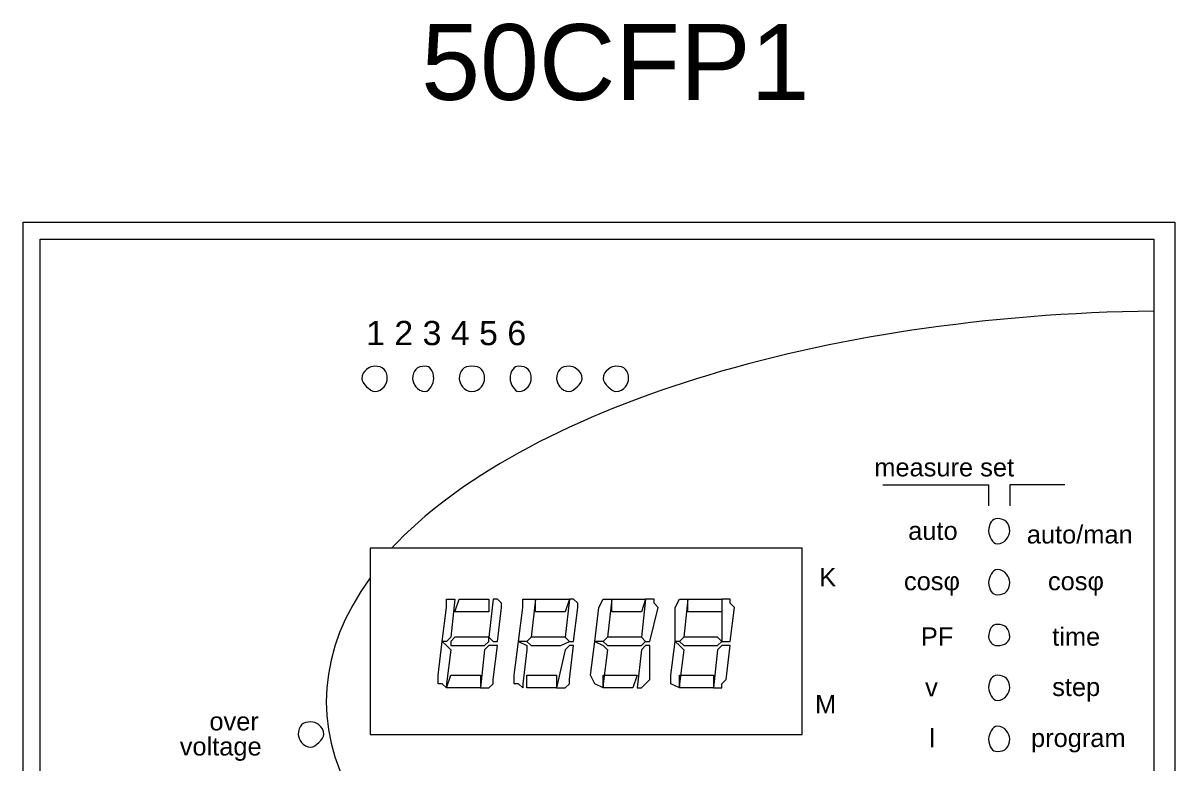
# Model space of a CAD drawing. Header units: millimetres. Extents: x 1004 to 59588, y 686 to 38112.
# Drawn here: x 16341.4 to 16501.4, y 2751.7 to 2854.6 of the extents above; entities that cross this region are included whole.
import ezdxf

# ---------------------------------------------------------------- set-up
doc = ezdxf.new("R2010")
doc.units = ezdxf.units.MM
doc.layers.add('PDF14_Geometry', color=7, linetype='Continuous')
doc.layers.add('PDF14_Text', color=7, linetype='Continuous')
doc.styles.add('PDF Arial', font='arial.ttf')

msp = doc.modelspace()

# ---------------------------------------------------------------- linework, layer by layer
at = {"layer": 'PDF14_Geometry', "lineweight": 0}
for points in [[(16341.43, 2667.52), (16341.43, 2826.93), (16501.43, 2826.93), (16501.43, 2667.52)], [(16343.79, 2669.87), (16343.79, 2824.58), (16498.49, 2824.58), (16498.49, 2669.87)], [(16389.67, 2755.75), (16449.67, 2755.75), (16449.67, 2781.64), (16389.67, 2781.64)], [(16401.43, 2774.58), (16400.84, 2769.28), (16400.26, 2768.7), (16399.67, 2768.7), (16400.26, 2773.4), (16400.26, 2774.58), (16400.84, 2774.58)], [(16401.43, 2772.81), (16402.02, 2774.58), (16406.14, 2774.58), (16406.14, 2772.81)], [(16407.32, 2774.58), (16406.73, 2774.58), (16406.14, 2769.28), (16406.73, 2768.7), (16407.32, 2768.7), (16407.9, 2773.4), (16407.9, 2773.99)], [(16412.61, 2774.58), (16412.02, 2769.28), (16411.43, 2768.7), (16410.26, 2768.7), (16410.84, 2773.4), (16410.84, 2774.58), (16411.43, 2774.58)], [(16412.61, 2772.81), (16412.61, 2774.58), (16417.32, 2774.58), (16416.73, 2772.81)], [(16417.9, 2774.58), (16417.32, 2774.58), (16416.73, 2769.28), (16417.32, 2768.7), (16417.9, 2768.7), (16418.49, 2773.4), (16418.49, 2773.99)], [(16423.2, 2774.58), (16422.61, 2769.28), (16422.02, 2768.7), (16420.84, 2768.7), (16421.43, 2773.4), (16422.02, 2774.58)], [(16423.2, 2772.81), (16423.2, 2774.58), (16427.9, 2774.58), (16427.32, 2772.81)], [(16429.08, 2774.58), (16427.9, 2774.58), (16427.32, 2769.28), (16427.9, 2768.7), (16428.49, 2768.7), (16429.67, 2773.4), (16429.08, 2773.99)], [(16433.79, 2774.58), (16433.2, 2769.28), (16432.61, 2768.7), (16432.02, 2768.7), (16432.02, 2773.4), (16432.61, 2774.58), (16433.2, 2774.58)], [(16433.79, 2772.81), (16433.79, 2774.58), (16438.49, 2774.58), (16438.49, 2772.81)], [(16439.67, 2774.58), (16438.49, 2774.58), (16438.49, 2769.28), (16438.49, 2768.7), (16439.67, 2768.7), (16440.26, 2773.4), (16439.67, 2773.99)], [(16400.26, 2762.23), (16399.67, 2762.81), (16399.08, 2762.81), (16399.08, 2763.99), (16399.67, 2768.7), (16400.26, 2768.11), (16400.84, 2767.52), (16400.26, 2762.81)], [(16406.14, 2769.28), (16401.43, 2769.28), (16400.84, 2768.7), (16400.84, 2768.11), (16405.55, 2768.11), (16406.14, 2768.7)], [(16406.14, 2762.23), (16406.73, 2762.81), (16406.73, 2763.4), (16407.32, 2768.11), (16406.14, 2768.11), (16405.55, 2767.52), (16404.96, 2762.23)], [(16410.84, 2762.23), (16410.26, 2762.81), (16409.67, 2762.81), (16409.67, 2763.99), (16410.26, 2768.7), (16411.43, 2768.11), (16411.43, 2767.52), (16410.84, 2762.81)], [(16416.73, 2769.28), (16412.02, 2769.28), (16411.43, 2768.7), (16412.02, 2768.11), (16416.14, 2768.11), (16417.32, 2768.7)], [(16416.73, 2762.23), (16417.32, 2762.81), (16417.32, 2763.4), (16417.9, 2768.11), (16417.32, 2768.11), (16416.73, 2767.52), (16415.55, 2762.23)], [(16422.02, 2762.23), (16420.84, 2762.81), (16420.26, 2763.99), (16420.84, 2768.7), (16422.02, 2768.11), (16422.61, 2767.52), (16422.02, 2762.81)], [(16427.32, 2769.28), (16422.61, 2769.28), (16422.02, 2768.7), (16422.61, 2768.11), (16427.32, 2768.11), (16427.9, 2768.7)], [(16427.32, 2762.23), (16427.9, 2762.81), (16428.49, 2763.4), (16428.49, 2768.11), (16427.9, 2768.11), (16427.32, 2767.52), (16426.73, 2762.23)], [(16432.61, 2762.23), (16431.43, 2762.81), (16431.43, 2763.99), (16432.02, 2768.7), (16432.61, 2768.11), (16433.2, 2767.52), (16432.61, 2762.81)], [(16437.9, 2769.28), (16433.2, 2769.28), (16432.61, 2768.7), (16433.2, 2768.11), (16437.9, 2768.11), (16438.49, 2768.7)], [(16438.49, 2762.23), (16438.49, 2762.81), (16439.08, 2763.4), (16439.67, 2768.11), (16438.49, 2768.11), (16437.9, 2767.52), (16437.32, 2762.23)], [(16400.26, 2762.23), (16400.84, 2763.99), (16404.96, 2763.99), (16404.96, 2762.23)], [(16411.43, 2762.23), (16411.43, 2763.99), (16415.55, 2763.99), (16415.55, 2762.23)], [(16422.02, 2762.23), (16422.02, 2763.99), (16426.73, 2763.99), (16426.14, 2762.23)], [(16432.61, 2762.23), (16432.61, 2763.99), (16437.32, 2763.99), (16437.32, 2762.23)]]:
    msp.add_lwpolyline(points, close=True, dxfattribs=at)
for points in [[(16460.84, 2790.46), (16475.55, 2790.46), (16475.55, 2787.52)], [(16486.14, 2790.46), (16478.49, 2790.46), (16478.49, 2787.52)], [(16401.43, 2774.58), (16401.43, 2774.58)], [(16406.73, 2774.58), (16406.73, 2774.58)], [(16412.61, 2774.58), (16412.61, 2774.58)], [(16417.32, 2774.58), (16417.32, 2774.58)], [(16422.02, 2774.58), (16422.02, 2774.58)], [(16423.2, 2774.58), (16423.2, 2774.58)], [(16427.9, 2774.58), (16427.9, 2774.58)], [(16433.79, 2774.58), (16433.79, 2774.58)], [(16438.49, 2774.58), (16438.49, 2774.58)], [(16400.84, 2768.7), (16400.84, 2768.7)], [(16406.14, 2768.7), (16406.14, 2768.7)], [(16411.43, 2768.7), (16411.43, 2768.7)], [(16417.32, 2768.7), (16417.32, 2768.7)], [(16422.02, 2768.7), (16422.02, 2768.7)], [(16427.9, 2768.7), (16427.9, 2768.7)], [(16432.61, 2768.7), (16432.61, 2768.7)], [(16438.49, 2768.7), (16438.49, 2768.7)], [(16420.84, 2762.81), (16420.84, 2762.81)], [(16431.43, 2762.81), (16431.43, 2762.81)]]:
    msp.add_lwpolyline(points, dxfattribs=at)
for points in [[(16498.49, 2814.58), (16452.02, 2813.99), (16410.84, 2801.05), (16392.61, 2781.64)], [(16390.26, 2806.93), (16389.67, 2806.93), (16388.49, 2806.34), (16388.49, 2805.17)], [(16392.02, 2805.17), (16392.02, 2806.34), (16391.43, 2806.93), (16390.26, 2806.93)], [(16397.32, 2806.93), (16396.14, 2806.93), (16395.55, 2806.34), (16395.55, 2805.17)], [(16398.49, 2805.17), (16398.49, 2806.34), (16397.9, 2806.93), (16397.32, 2806.93)], [(16403.79, 2806.93), (16402.61, 2806.93), (16402.02, 2806.34), (16402.02, 2805.17)], [(16405.55, 2805.17), (16405.55, 2806.34), (16404.96, 2806.93), (16403.79, 2806.93)], [(16410.26, 2806.93), (16409.67, 2806.93), (16409.08, 2806.34), (16409.08, 2805.17)], [(16412.02, 2805.17), (16412.02, 2806.34), (16411.43, 2806.93), (16410.26, 2806.93)], [(16417.32, 2806.93), (16416.14, 2806.93), (16415.55, 2806.34), (16415.55, 2805.17)], [(16419.08, 2805.17), (16419.08, 2806.34), (16417.9, 2806.93), (16417.32, 2806.93)], [(16423.79, 2806.93), (16423.2, 2806.93), (16422.02, 2806.34), (16422.02, 2805.17)], [(16425.55, 2805.17), (16425.55, 2806.34), (16424.96, 2806.93), (16423.79, 2806.93)], [(16388.49, 2805.17), (16388.49, 2804.58), (16389.67, 2803.4), (16390.26, 2803.4)], [(16390.26, 2803.4), (16391.43, 2803.4), (16392.02, 2804.58), (16392.02, 2805.17)], [(16395.55, 2805.17), (16395.55, 2804.58), (16396.14, 2803.4), (16397.32, 2803.4)], [(16397.32, 2803.4), (16397.9, 2803.4), (16398.49, 2804.58), (16398.49, 2805.17)], [(16402.02, 2805.17), (16402.02, 2804.58), (16402.61, 2803.4), (16403.79, 2803.4)], [(16403.79, 2803.4), (16404.96, 2803.4), (16405.55, 2804.58), (16405.55, 2805.17)], [(16409.08, 2805.17), (16409.08, 2804.58), (16409.67, 2803.4), (16410.26, 2803.4)], [(16410.26, 2803.4), (16411.43, 2803.4), (16412.02, 2804.58), (16412.02, 2805.17)], [(16415.55, 2805.17), (16415.55, 2804.58), (16416.14, 2803.4), (16417.32, 2803.4)], [(16417.32, 2803.4), (16417.9, 2803.4), (16419.08, 2804.58), (16419.08, 2805.17)], [(16422.02, 2805.17), (16422.02, 2804.58), (16423.2, 2803.4), (16423.79, 2803.4)], [(16423.79, 2803.4), (16424.96, 2803.4), (16425.55, 2804.58), (16425.55, 2805.17)], [(16476.73, 2785.75), (16476.14, 2785.75), (16475.55, 2785.17), (16475.55, 2783.99)], [(16478.49, 2783.99), (16478.49, 2785.17), (16477.9, 2785.75), (16476.73, 2785.75)], [(16475.55, 2783.99), (16475.55, 2783.4), (16476.14, 2782.23), (16476.73, 2782.23)], [(16476.73, 2782.23), (16477.9, 2782.23), (16478.49, 2783.4), (16478.49, 2783.99)], [(16476.73, 2778.7), (16476.14, 2778.7), (16475.55, 2777.52), (16475.55, 2776.93)], [(16478.49, 2776.93), (16478.49, 2777.52), (16477.9, 2778.7), (16476.73, 2778.7)], [(16389.67, 2777.52), (16374.96, 2757.52), (16387.32, 2735.17), (16420.84, 2720.46)], [(16475.55, 2776.93), (16475.55, 2775.75), (16476.14, 2775.17), (16476.73, 2775.17)], [(16476.73, 2775.17), (16477.9, 2775.17), (16478.49, 2775.75), (16478.49, 2776.93)], [(16476.73, 2771.05), (16476.14, 2771.05), (16475.55, 2770.46), (16475.55, 2769.28)], [(16478.49, 2769.28), (16478.49, 2770.46), (16477.9, 2771.05), (16476.73, 2771.05)], [(16475.55, 2769.28), (16475.55, 2768.7), (16476.14, 2768.11), (16476.73, 2768.11)], [(16476.73, 2768.11), (16477.9, 2768.11), (16478.49, 2768.7), (16478.49, 2769.28)], [(16476.73, 2763.99), (16476.14, 2763.99), (16475.55, 2763.4), (16475.55, 2762.23)], [(16478.49, 2762.23), (16478.49, 2763.4), (16477.9, 2763.99), (16476.73, 2763.99)], [(16475.55, 2762.23), (16475.55, 2761.64), (16476.14, 2760.46), (16476.73, 2760.46)], [(16476.73, 2760.46), (16477.9, 2760.46), (16478.49, 2761.64), (16478.49, 2762.23)], [(16381.43, 2757.52), (16380.26, 2757.52), (16379.67, 2756.93), (16379.67, 2755.75)], [(16383.2, 2755.75), (16383.2, 2756.93), (16382.02, 2757.52), (16381.43, 2757.52)], [(16476.73, 2756.93), (16476.14, 2756.93), (16475.55, 2755.75), (16475.55, 2755.17)], [(16478.49, 2755.17), (16478.49, 2755.75), (16477.9, 2756.93), (16476.73, 2756.93)], [(16379.67, 2755.75), (16379.67, 2755.17), (16380.26, 2753.99), (16381.43, 2753.99)], [(16381.43, 2753.99), (16382.02, 2753.99), (16383.2, 2755.17), (16383.2, 2755.75)], [(16475.55, 2755.17), (16475.55, 2753.99), (16476.14, 2753.4), (16476.73, 2753.4)], [(16476.73, 2753.4), (16477.9, 2753.4), (16478.49, 2753.99), (16478.49, 2755.17)]]:
    msp.add_open_spline(points, degree=3, dxfattribs=at)

# ---------------------------------------------------------------- texts
at = {"layer": 'PDF14_Text', "attachment_point": 7, "style": 'PDF Arial'}
for s, insert, char_height in [('50CFP1', (16396.73, 2843.77), 10.527), ('1 2 3 4 5 6', (16389.08, 2809.8), 3.3686), ('measure set', (16459.67, 2791.58), 2.5264), ('auto', (16464.38, 2782.76), 2.526), ('auto/man', (16480.85, 2782.26), 2.526), ('K', (16452.02, 2776.34), 2.53), ('cosφ', (16463.79, 2775.04), 2.526), ('cosφ', (16483.79, 2775.04), 2.526), ('PF', (16466.14, 2768.11), 2.526), ('time', (16484.38, 2768.06), 2.526), ('step', (16484.38, 2760.34), 2.526), ('v', (16466.73, 2761.05), 2.53), ('M', (16451.44, 2758.7), 2.53), ('over', (16367.32, 2756.29), 2.526), ('voltage', (16363.2, 2752.08), 2.526), ('l', (16467.32, 2753.99), 2.53), ('program', (16481.44, 2753.26), 2.526)]:
    msp.add_mtext(s, dxfattribs=dict(at, insert=insert, char_height=char_height))

doc.saveas('drawing.dxf')
